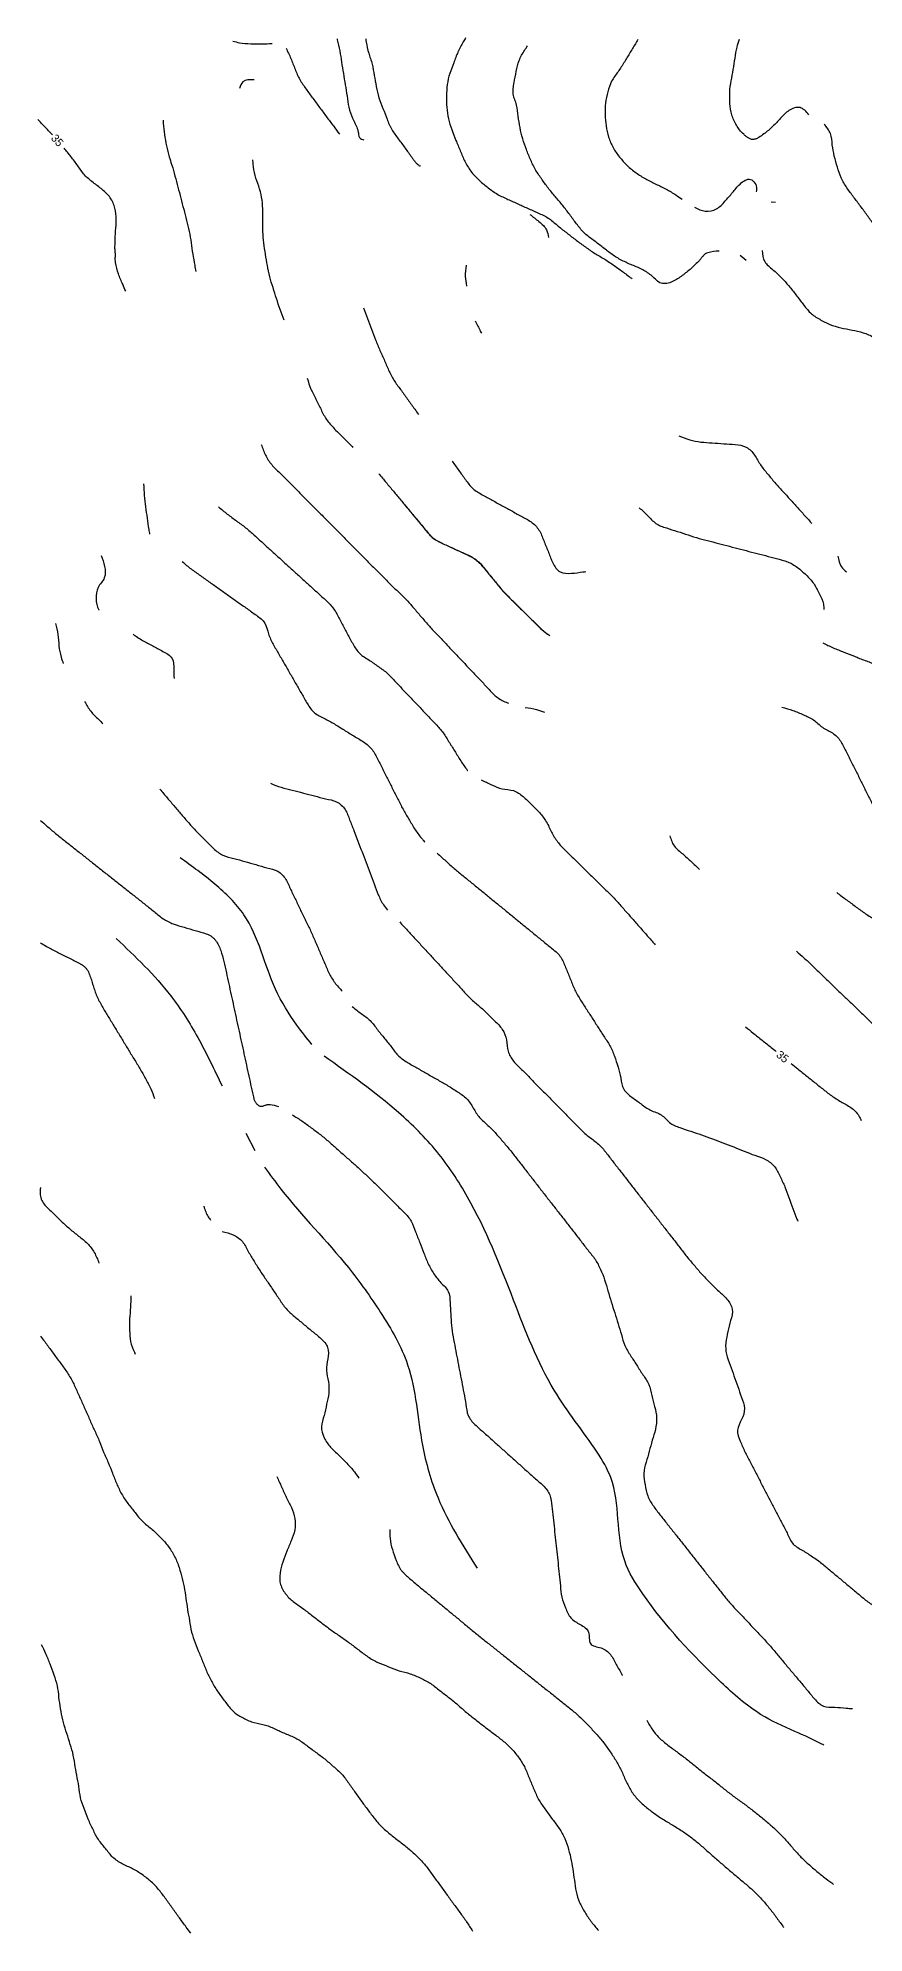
# Model space of a CAD drawing. Extents: x 366044 to 388405, y 4538112 to 4547939.
# Drawn here: x 366043.6 to 366188.1, y 4547606.9 to 4547938.5 of the extents above; entities that cross this region are included whole.
import ezdxf

# ---------------------------------------------------------------- set-up
doc = ezdxf.new("R2010")
doc.units = 0
for name, color, linetype in [('_DOSYADAN_EKLENDI', 7, 'Continuous'), ('Egri_1m', 7, 'Continuous'), ('NADI', 7, 'Continuous'), ('NKOT', 7, 'Continuous')]:
    doc.layers.add(name, color=color, linetype=linetype)

msp = doc.modelspace()

# ---------------------------------------------------------------- linework, layer by layer
at = {"layer": '_DOSYADAN_EKLENDI'}
msp.add_line((366080, 4547746.88), (366081.56, 4547743.85), dxfattribs=at)
for points in [[(366091.54, 4547762.35), (366088.91, 4547765.75), (366085.18, 4547772.03), (366079.64, 4547785.08), (366074.57, 4547790.42), (366068.49, 4547795.05)], [(366057.3, 4547780.94), (366066.83, 4547770.91), (366071.58, 4547763.58), (366075.81, 4547755.13)], [(366181.03, 4547639.81), (366180.72, 4547639.98), (366175.98, 4547642.2), (366170.01, 4547645.19), (366163.09, 4547650.79), (366149.38, 4547666.3), (366146.23, 4547672.03), (366143.8, 4547686.61), (366141.4, 4547691.04), (366133.91, 4547701.88), (366126.8, 4547717.66), (366118.75, 4547735.69), (366113.37, 4547743.65), (366106.7, 4547750.46), (366093.66, 4547760.32)], [(366083.23, 4547740.93), (366086.11, 4547737.07), (366097.9, 4547723.35), (366103.54, 4547715.49), (366108.26, 4547706.35), (366110.86, 4547692.3), (366113.58, 4547683.06), (366120.44, 4547670.74)]]:
    msp.add_spline(points, degree=3, dxfattribs=at)
at = {"layer": 'Egri_1m'}
for p, q in [((366171.86, 4547909.8), (366172.61, 4547909.72)), ((366167.45, 4547899.51), (366166.4, 4547900.39))]:
    msp.add_line(p, q, dxfattribs=at)
for points in [[(366077.71, 4547937.91), (366078.84, 4547937.64), (366080.83, 4547937.46), (366082.83, 4547937.45), (366084.55, 4547937.5)], [(366095.92, 4547938.32), (366095.96, 4547938.16), (366096.39, 4547936.21), (366096.71, 4547934.24), (366097.03, 4547932.26), (366097.35, 4547930.29), (366097.68, 4547928.31), (366097.99, 4547926.34), (366098.65, 4547924.45), (366099.46, 4547922.62), (366099.55, 4547922.38), (366099.6, 4547922.11), (366099.7, 4547921.54), (366099.86, 4547921.06), (366100.21, 4547920.77), (366100.63, 4547920.63)], [(366118.41, 4547938.48), (366117.99, 4547937.78), (366117.07, 4547936.01), (366116.33, 4547934.14), (366115.64, 4547932.27), (366115.2, 4547930.32), (366115.06, 4547928.32), (366115.12, 4547926.32), (366115.4, 4547924.34), (366115.98, 4547922.43), (366116.7, 4547920.56), (366117.48, 4547918.72), (366118.28, 4547916.89), (366119.31, 4547915.18), (366120.65, 4547913.69), (366122.18, 4547912.4), (366123.8, 4547911.23), (366125.59, 4547910.34), (366127.41, 4547909.51), (366129.24, 4547908.69), (366131.06, 4547907.87), (366132.85, 4547906.97), (366134.41, 4547905.72), (366135.97, 4547904.47), (366137.55, 4547903.25), (366139.16, 4547902.05), (366140.8, 4547900.91), (366142.52, 4547899.89), (366144.19, 4547898.79), (366145.82, 4547897.63), (366147.41, 4547896.42), (366147.51, 4547896.34)], [(366148.54, 4547938.22), (366148.23, 4547937.67), (366147.2, 4547935.96), (366146.17, 4547934.25), (366145.08, 4547932.57), (366143.95, 4547930.92), (366143.27, 4547929.04), (366142.86, 4547927.08), (366142.81, 4547925.08), (366142.99, 4547923.09), (366143.42, 4547921.14), (366144.2, 4547919.3), (366145.33, 4547917.64), (366146.67, 4547916.16), (366148.21, 4547914.89), (366149.9, 4547913.82), (366151.68, 4547912.91), (366153.47, 4547912.02), (366155.19, 4547911), (366156.28, 4547910.26)], [(366178.46, 4547925.04), (366176.89, 4547926.28), (366174.95, 4547925.77), (366173.49, 4547924.41), (366172.1, 4547922.97), (366170.57, 4547921.68), (366169.7, 4547921.08), (366169.26, 4547920.85), (366169.04, 4547920.77), (366168.82, 4547920.71), (366168.38, 4547920.73), (366167.93, 4547920.93), (366167.48, 4547921.25), (366167.04, 4547921.62), (366166.33, 4547922.37), (366165.8, 4547923.19), (366165.33, 4547924.08), (366164.98, 4547925.01), (366164.64, 4547926.99), (366164.61, 4547928.99), (366164.85, 4547930.97), (366165.23, 4547932.93), (366165.53, 4547934.91), (366165.89, 4547936.88), (366166.33, 4547938.28)], [(366087.01, 4547936.69), (366087.84, 4547934.87), (366088.59, 4547933.01), (366089.42, 4547931.19), (366090.52, 4547929.52), (366091.69, 4547927.91), (366092.88, 4547926.3), (366094.07, 4547924.69), (366095.28, 4547923.09), (366096.35, 4547921.61)], [(366162.75, 4547901.19), (366160.77, 4547900.89), (366160.33, 4547900.71), (366159.96, 4547900.36), (366159.63, 4547899.94), (366159.29, 4547899.55), (366158.58, 4547898.85), (366157.86, 4547898.15), (366156.29, 4547896.91), (366154.61, 4547895.84), (366152.62, 4547895.57), (366151.03, 4547896.78), (366149.38, 4547897.92), (366147.55, 4547898.73), (366145.73, 4547899.56), (366144.02, 4547900.6), (366142.43, 4547901.81), (366140.84, 4547903.02), (366139.27, 4547904.26), (366137.95, 4547905.76), (366136.76, 4547907.37), (366135.55, 4547908.96), (366134.27, 4547910.5), (366132.99, 4547912.03), (366131.81, 4547913.65), (366130.7, 4547915.31), (366129.8, 4547917.1), (366129.04, 4547918.95), (366128.4, 4547920.84), (366127.93, 4547922.79), (366127.6, 4547924.76), (366127.3, 4547926.74), (366127.17, 4547927.22), (366126.99, 4547927.69), (366126.82, 4547928.17), (366126.72, 4547928.65), (366126.74, 4547929.65), (366126.88, 4547930.65), (366127.27, 4547932.61), (366127.77, 4547934.54), (366128.72, 4547936.3), (366129.25, 4547937.09)], [(366081.42, 4547931.13), (366079.45, 4547930.82), (366078.84, 4547929.62)], [(366065.5, 4547924.06), (366065.69, 4547922.07), (366065.99, 4547920.09), (366066.43, 4547918.14), (366067.03, 4547916.23), (366067.58, 4547914.31), (366068.09, 4547912.37), (366068.6, 4547910.44), (366069.1, 4547908.5), (366069.59, 4547906.56), (366070.06, 4547904.62), (366070.4, 4547902.65), (366070.68, 4547900.67), (366071.03, 4547898.7), (366071.22, 4547897.61)], [(366231.21, 4547871.3), (366229.49, 4547872.32), (366227.86, 4547873.48), (366226.3, 4547874.73), (366224.74, 4547875.99), (366223.18, 4547877.23), (366221.59, 4547878.45), (366220.09, 4547879.77), (366218.53, 4547881.03), (366216.95, 4547882.25), (366215.37, 4547883.47), (366213.76, 4547884.66), (366212.14, 4547885.83), (366210.5, 4547886.97), (366208.89, 4547888.16), (366207.33, 4547889.42), (366205.82, 4547890.73), (366204.28, 4547892), (366202.89, 4547893.44), (366201.51, 4547894.89), (366200.12, 4547896.33), (366198.74, 4547897.77), (366197.33, 4547899.19), (366195.88, 4547900.58), (366194.43, 4547901.95), (366192.86, 4547903.19), (366191.3, 4547904.44), (366189.84, 4547905.81), (366188.65, 4547907.42), (366187.47, 4547909.03), (366186.27, 4547910.63), (366185.1, 4547912.25), (366184.11, 4547913.99), (366183.43, 4547915.87), (366182.89, 4547917.8), (366182.54, 4547919.77), (366182.22, 4547921.74), (366181.13, 4547923.38)], [(366086.69, 4547889.12), (366085.97, 4547890.98), (366085.33, 4547892.88), (366084.73, 4547894.79), (366084.15, 4547896.7), (366083.75, 4547898.66), (366083.41, 4547900.63), (366083.12, 4547902.61), (366082.95, 4547904.6), (366082.94, 4547906.6), (366082.93, 4547908.6), (366082.73, 4547910.59), (366082.23, 4547912.53), (366081.59, 4547914.43), (366081.27, 4547916.4), (366081.21, 4547917.13)], [(366158.44, 4547908.84), (366160.32, 4547908.17), (366162.28, 4547908.57), (366163.77, 4547909.91), (366165.09, 4547911.42), (366166.41, 4547912.92), (366168.23, 4547913.73), (366169.31, 4547912.05), (366169.22, 4547911.55)], [(366170.26, 4547901.28), (366170.72, 4547899.34), (366172.14, 4547897.93), (366173.6, 4547896.57), (366174.94, 4547895.08), (366176.19, 4547893.52), (366177.4, 4547891.93), (366178.7, 4547890.4), (366180.33, 4547889.25), (366182.12, 4547888.36), (366184.03, 4547887.77), (366185.99, 4547887.37), (366187.94, 4547886.91), (366189.76, 4547886.08), (366191.28, 4547884.78), (366192.2, 4547883.74)], [(366118.52, 4547898.72), (366118.35, 4547896.73), (366118.57, 4547895.07)], [(366100.57, 4547891.27), (366101.23, 4547889.38), (366101.94, 4547887.51), (366102.65, 4547885.64), (366103.43, 4547883.8), (366104.24, 4547881.97), (366105.05, 4547880.14), (366106.01, 4547878.39), (366107.18, 4547876.77), (366108.35, 4547875.14), (366109.51, 4547873.52), (366110.17, 4547872.6)], [(366120.09, 4547888.97), (366120.98, 4547887.18), (366121.16, 4547886.81)], [(366090.72, 4547878.94), (366091.36, 4547877.05), (366092.24, 4547875.25), (366093.12, 4547873.45), (366094.1, 4547871.71), (366095.39, 4547870.18), (366096.8, 4547868.76), (366098.2, 4547867.33), (366098.68, 4547866.85)], [(366082.67, 4547867.37), (366083.4, 4547865.5), (366084.49, 4547863.83), (366085.9, 4547862.41), (366087.31, 4547860.99), (366088.72, 4547859.57), (366090.12, 4547858.15), (366091.53, 4547856.73), (366092.94, 4547855.31), (366094.35, 4547853.89), (366095.76, 4547852.47), (366097.17, 4547851.05), (366098.57, 4547849.63), (366099.98, 4547848.21), (366101.39, 4547846.79), (366102.8, 4547845.37), (366104.21, 4547843.95), (366105.62, 4547842.52), (366107.09, 4547841.18), (366108.47, 4547839.73), (366109.78, 4547838.21), (366111.08, 4547836.69), (366112.4, 4547835.19), (366113.78, 4547833.74), (366115.15, 4547832.29), (366116.52, 4547830.83), (366117.9, 4547829.38), (366119.27, 4547827.92), (366120.64, 4547826.47), (366122.02, 4547825.02), (366123.39, 4547823.56), (366125.05, 4547822.45), (366125.93, 4547822.07)], [(366116.04, 4547864.44), (366117.21, 4547862.82), (366118.38, 4547861.2), (366119.66, 4547859.66), (366121.33, 4547858.56), (366123.08, 4547857.59), (366124.83, 4547856.62), (366126.58, 4547855.66), (366128.33, 4547854.69), (366130.05, 4547853.67), (366131.37, 4547852.16), (366132.15, 4547850.32), (366132.91, 4547848.47), (366133.67, 4547846.62), (366134.94, 4547845.08), (366136.92, 4547844.81), (366138.91, 4547845.05), (366139.44, 4547845.11)], [(366103.23, 4547862.24), (366104.51, 4547860.7), (366105.79, 4547859.16), (366107.07, 4547857.63), (366108.34, 4547856.09), (366109.62, 4547854.55), (366110.9, 4547853.01), (366112.18, 4547851.48), (366113.8, 4547850.3), (366115.62, 4547849.47), (366117.44, 4547848.63), (366119.25, 4547847.79), (366120.88, 4547846.62), (366122.15, 4547845.08), (366123.43, 4547843.54), (366124.7, 4547842), (366126.08, 4547840.55), (366127.5, 4547839.14), (366128.93, 4547837.74), (366130.35, 4547836.33), (366131.77, 4547834.93), (366133.13, 4547833.92)], [(366062.1, 4547860.44), (366062.21, 4547858.44), (366062.43, 4547856.46), (366062.7, 4547854.47), (366062.98, 4547852.49), (366063.14, 4547851.64)], [(366107.56, 4547857.03), (366108.84, 4547855.49), (366110.12, 4547853.95), (366111.4, 4547852.42), (366112.76, 4547850.94), (366114.51, 4547849.98), (366116.32, 4547849.14), (366118.14, 4547848.3), (366119.92, 4547847.38), (366121.38, 4547846.02), (366122.65, 4547844.48), (366123.93, 4547842.93), (366125.21, 4547841.4), (366126.64, 4547840), (366128.06, 4547838.59), (366129.48, 4547837.19), (366130.91, 4547835.78), (366132.39, 4547834.44), (366133.13, 4547833.92)], [(366148.77, 4547856.28), (366150.24, 4547854.92), (366151.69, 4547853.55), (366153.52, 4547852.74), (366155.43, 4547852.14), (366157.33, 4547851.53), (366159.24, 4547850.92), (366161.18, 4547850.42), (366163.11, 4547849.91), (366165.05, 4547849.41), (366166.98, 4547848.9), (366168.92, 4547848.4), (366170.85, 4547847.9), (366172.79, 4547847.39), (366174.7, 4547846.82), (366176.45, 4547845.84), (366177.95, 4547844.52), (366179.28, 4547843.03), (366180.26, 4547841.28), (366181, 4547839.43), (366181.03, 4547838.46)], [(366054.66, 4547847.93), (366055.27, 4547846.03), (366055.22, 4547844.03), (366054.14, 4547842.34), (366053.77, 4547840.38), (366054.24, 4547838.43), (366054.28, 4547838.36)], [(366068.86, 4547846.85), (366070.4, 4547845.58), (366072.03, 4547844.42), (366073.66, 4547843.26), (366075.29, 4547842.11), (366076.92, 4547840.95), (366078.55, 4547839.79), (366080.18, 4547838.63), (366081.81, 4547837.47), (366083.28, 4547836.11), (366083.93, 4547834.22), (366084.76, 4547832.4), (366085.75, 4547830.66), (366086.75, 4547828.93), (366087.75, 4547827.19), (366088.74, 4547825.46), (366089.74, 4547823.73), (366090.74, 4547821.99), (366091.98, 4547820.42), (366093.72, 4547819.43), (366095.46, 4547818.45), (366097.16, 4547817.4), (366098.86, 4547816.36), (366100.57, 4547815.31), (366102.06, 4547813.97), (366103.06, 4547812.24), (366103.96, 4547810.46), (366104.86, 4547808.67), (366105.76, 4547806.88), (366106.66, 4547805.1), (366107.58, 4547803.32), (366108.6, 4547801.6), (366109.63, 4547799.89), (366110.84, 4547798.29), (366111.29, 4547797.8)], [(366046.66, 4547836.06), (366047.11, 4547834.11), (366047.29, 4547832.12), (366047.67, 4547830.16), (366048.04, 4547829.01)], [(366060.24, 4547834.15), (366061.92, 4547833.07), (366063.68, 4547832.12), (366065.44, 4547831.16), (366067.05, 4547829.97), (366067.39, 4547828), (366067.41, 4547826.4)], [(366180.89, 4547832.67), (366182.68, 4547831.78), (366184.54, 4547831.04), (366186.4, 4547830.31), (366188.26, 4547829.57), (366190.08, 4547828.74), (366191.3, 4547827.15), (366192.29, 4547825.41), (366193.28, 4547823.67), (366194.27, 4547821.94), (366195.21, 4547820.17), (366196.07, 4547818.37), (366196.94, 4547816.56), (366197.8, 4547814.76), (366198.74, 4547813), (366200.21, 4547811.63), (366202.02, 4547810.8), (366203.85, 4547809.99), (366205.68, 4547809.18), (366207.51, 4547808.36), (366209.34, 4547807.55), (366211.17, 4547806.74), (366213, 4547805.93), (366214.82, 4547805.12), (366216.65, 4547804.31), (366218.4, 4547803.33), (366219.47, 4547801.64), (366219.81, 4547800.48)], [(366051.78, 4547822.36), (366052.85, 4547820.68), (366054.24, 4547819.24), (366054.98, 4547818.48)], [(366128.83, 4547821.35), (366130.8, 4547820.98), (366132.19, 4547820.51)], [(366173.71, 4547821.39), (366175.63, 4547820.82), (366177.48, 4547820.06), (366179.26, 4547819.16), (366180.8, 4547817.88), (366182.55, 4547816.9), (366183.96, 4547815.48), (366184.91, 4547813.73), (366185.8, 4547811.94), (366186.7, 4547810.15), (366187.59, 4547808.36), (366188.48, 4547806.57), (366189.37, 4547804.78), (366189.53, 4547804.46)], [(366084.29, 4547808.07), (366086.16, 4547807.37), (366088.1, 4547806.87), (366090.04, 4547806.37), (366091.97, 4547805.87), (366093.91, 4547805.37), (366095.84, 4547804.83), (366097.33, 4547803.5), (366098.13, 4547801.67), (366098.87, 4547799.81), (366099.58, 4547797.94), (366100.29, 4547796.07), (366101, 4547794.2), (366101.71, 4547792.33), (366102.41, 4547790.46), (366103.12, 4547788.59), (366104.04, 4547786.81), (366104.76, 4547785.87)], [(366064.95, 4547807.04), (366066.24, 4547805.51), (366067.54, 4547803.98), (366068.83, 4547802.46), (366070.15, 4547800.95), (366071.5, 4547799.48), (366072.91, 4547798.06), (366074.33, 4547796.66), (366075.96, 4547795.49), (366077.88, 4547794.94), (366079.8, 4547794.39), (366081.73, 4547793.84), (366083.65, 4547793.29), (366085.56, 4547792.69), (366086.96, 4547791.26), (366087.83, 4547789.46), (366088.7, 4547787.66), (366089.56, 4547785.85), (366090.43, 4547784.05), (366091.3, 4547782.25), (366092.11, 4547780.42), (366092.9, 4547778.58), (366093.7, 4547776.75), (366094.49, 4547774.92), (366095.53, 4547773.2), (366096.84, 4547771.71)], [(366044.05, 4547801.56), (366045.18, 4547800.6), (366046.7, 4547799.3), (366048.26, 4547798.05), (366049.83, 4547796.81), (366051.4, 4547795.56), (366052.97, 4547794.32), (366054.53, 4547793.08), (366056.1, 4547791.84), (366057.67, 4547790.6), (366059.24, 4547789.36), (366060.81, 4547788.11), (366062.37, 4547786.87), (366063.94, 4547785.63), (366065.51, 4547784.39), (366067.29, 4547783.47), (366069.2, 4547782.9), (366071.12, 4547782.32), (366073.04, 4547781.75), (366073.5, 4547781.57), (366073.93, 4547781.31), (366074.32, 4547780.99), (366074.67, 4547780.6), (366075.21, 4547779.74), (366075.58, 4547778.82), (366076.14, 4547776.9), (366076.57, 4547774.94), (366076.99, 4547772.99), (366077.41, 4547771.03), (366077.84, 4547769.08), (366078.26, 4547767.12), (366078.69, 4547765.17), (366079.11, 4547763.22), (366079.54, 4547761.26), (366079.96, 4547759.31), (366080.39, 4547757.35), (366080.81, 4547755.4), (366081.24, 4547753.44), (366081.36, 4547752.96), (366081.54, 4547752.49), (366081.81, 4547752.06), (366081.99, 4547751.87), (366082.1, 4547751.78), (366082.21, 4547751.7), (366082.7, 4547751.57), (366083.2, 4547751.69), (366083.71, 4547751.87), (366084.2, 4547751.89), (366085.66, 4547751.52)], [(366154.11, 4547798.91), (366154.92, 4547797.08), (366156.38, 4547795.72), (366157.86, 4547794.37), (366159.33, 4547793.01)], [(366113.45, 4547795.83), (366114.93, 4547794.49), (366116.42, 4547793.16), (366117.97, 4547791.89), (366119.52, 4547790.62), (366121.07, 4547789.36), (366122.61, 4547788.09), (366124.16, 4547786.82), (366125.71, 4547785.55), (366127.26, 4547784.29), (366128.8, 4547783.02), (366130.35, 4547781.75), (366131.9, 4547780.49), (366133.45, 4547779.22), (366134.9, 4547777.85), (366135.81, 4547776.07), (366136.57, 4547774.21), (366137.32, 4547772.36), (366138.24, 4547770.59), (366139.32, 4547768.9), (366140.4, 4547767.22), (366141.48, 4547765.54), (366142.56, 4547763.85), (366143.64, 4547762.17), (366144.44, 4547760.34), (366145.06, 4547758.43), (366145.53, 4547756.49), (366146.07, 4547754.56), (366147.49, 4547753.15), (366149.1, 4547751.97), (366150.77, 4547750.87), (366152.61, 4547750.07), (366154.09, 4547748.73), (366155.88, 4547747.84), (366157.78, 4547747.2), (366159.67, 4547746.57), (366161.56, 4547745.9), (366163.42, 4547745.17), (366165.29, 4547744.45), (366167.15, 4547743.72), (366169.01, 4547742.99), (366170.88, 4547742.27), (366172.44, 4547741.02), (366173.42, 4547739.28), (366174.25, 4547737.46), (366174.95, 4547735.59), (366175.66, 4547733.71), (366176.36, 4547731.84), (366176.49, 4547731.5)], [(366183.32, 4547788.95), (366184.93, 4547787.76), (366186.54, 4547786.57), (366188.15, 4547785.39), (366189.85, 4547784.33), (366191.57, 4547783.32), (366193.35, 4547782.39), (366195.1, 4547781.44), (366196.57, 4547780.08), (366197.9, 4547778.59), (366199.62, 4547777.56), (366201.42, 4547776.68), (366202.31, 4547776.25)], [(366106.88, 4547783.82), (366108.23, 4547782.35), (366109.59, 4547780.88), (366110.94, 4547779.41), (366112.3, 4547777.94), (366113.66, 4547776.47), (366115.01, 4547775), (366116.37, 4547773.53), (366117.72, 4547772.06), (366119.09, 4547770.6), (366120.58, 4547769.26), (366122.07, 4547767.92), (366123.48, 4547766.5), (366124.83, 4547765.03), (366125.56, 4547763.17), (366125.84, 4547761.19), (366126.81, 4547759.44), (366128.21, 4547758.01), (366129.61, 4547756.59), (366131.01, 4547755.16), (366132.41, 4547753.73), (366133.82, 4547752.31), (366135.22, 4547750.88), (366136.62, 4547749.45), (366138.02, 4547748.03), (366139.47, 4547746.64), (366141.05, 4547745.43), (366142.5, 4547744.05), (366143.73, 4547742.47), (366144.96, 4547740.89), (366146.19, 4547739.31), (366147.41, 4547737.73), (366148.64, 4547736.15), (366149.87, 4547734.57), (366151.1, 4547733), (366152.33, 4547731.42), (366153.55, 4547729.84), (366154.78, 4547728.26), (366156.01, 4547726.68), (366157.24, 4547725.1), (366158.53, 4547723.58), (366159.84, 4547722.07), (366161.25, 4547720.64), (366162.67, 4547719.24), (366164.1, 4547717.84), (366165.04, 4547716.07), (366164.76, 4547714.09), (366164.28, 4547712.15), (366163.92, 4547710.19), (366164.02, 4547708.19), (366164.68, 4547706.3), (366165.34, 4547704.42), (366166.01, 4547702.53), (366166.67, 4547700.64), (366167.18, 4547698.71), (366166.68, 4547696.77), (366165.97, 4547694.9), (366166.45, 4547692.96), (366167.25, 4547691.13), (366168.17, 4547689.35), (366169.09, 4547687.57), (366170.01, 4547685.8), (366170.93, 4547684.02), (366171.85, 4547682.25), (366172.77, 4547680.47), (366173.69, 4547678.69), (366174.62, 4547676.92), (366175.55, 4547675.15), (366177.16, 4547673.97), (366178.86, 4547672.91), (366180.5, 4547671.76), (366182.03, 4547670.48), (366183.57, 4547669.2), (366185.1, 4547667.91), (366186.64, 4547666.63), (366188.17, 4547665.35), (366189.77, 4547664.14), (366191.38, 4547662.96), (366193.28, 4547662.34), (366194.79, 4547663.66), (366196.16, 4547665.12), (366197.52, 4547666.58), (366199.18, 4547667.7), (366201.14, 4547668.12), (366203.07, 4547668.39)], [(366176.26, 4547778.73), (366177.58, 4547777.56), (366179.02, 4547776.18), (366180.46, 4547774.79), (366181.91, 4547773.4), (366183.35, 4547772.02), (366184.79, 4547770.63), (366186.23, 4547769.24), (366187.67, 4547767.86), (366189.11, 4547766.47), (366190.55, 4547765.08), (366191.99, 4547763.7), (366193.44, 4547762.31), (366194.08, 4547761.69)], [(366098.58, 4547769.01), (366100.15, 4547767.78), (366101.73, 4547766.55), (366102.98, 4547764.99), (366104.24, 4547763.43), (366105.49, 4547761.87), (366106.75, 4547760.32), (366108.38, 4547759.16), (366110.11, 4547758.16), (366111.85, 4547757.16), (366113.58, 4547756.17), (366115.32, 4547755.17), (366117, 4547754.09), (366118.6, 4547752.89), (366119.75, 4547751.25), (366120.86, 4547749.59), (366122.32, 4547748.22), (366123.72, 4547746.79), (366125.03, 4547745.28), (366126.31, 4547743.75), (366127.54, 4547742.17), (366128.77, 4547740.59), (366130, 4547739.01), (366131.22, 4547737.43), (366132.45, 4547735.85), (366133.68, 4547734.27), (366134.91, 4547732.7), (366136.14, 4547731.12), (366137.37, 4547729.54), (366138.59, 4547727.96), (366139.82, 4547726.38), (366141.05, 4547724.8), (366142, 4547723.04), (366142.72, 4547721.18), (366143.31, 4547719.27), (366143.89, 4547717.35), (366144.48, 4547715.44), (366145.07, 4547713.53), (366145.65, 4547711.62), (366146.27, 4547709.72), (366147.25, 4547707.97), (366148.33, 4547706.29), (366149.41, 4547704.6), (366150.45, 4547702.9), (366150.96, 4547700.96), (366151.47, 4547699.03), (366151.81, 4547697.06), (366151.6, 4547695.07), (366151.06, 4547693.14), (366150.52, 4547691.21), (366149.98, 4547689.29), (366149.56, 4547687.33), (366149.8, 4547685.35), (366150.27, 4547683.4), (366151.24, 4547681.65), (366152.44, 4547680.06), (366153.68, 4547678.49), (366154.92, 4547676.92), (366156.16, 4547675.35), (366157.4, 4547673.78), (366158.64, 4547672.21), (366159.88, 4547670.64), (366161.12, 4547669.07), (366162.36, 4547667.5), (366163.6, 4547665.93), (366164.89, 4547664.4), (366166.26, 4547662.95), (366167.63, 4547661.49), (366169, 4547660.03), (366170.37, 4547658.57), (366171.72, 4547657.1), (366173.01, 4547655.57), (366174.29, 4547654.03), (366175.57, 4547652.5), (366176.86, 4547650.97), (366178.14, 4547649.43), (366179.43, 4547647.9), (366180.99, 4547646.65), (366182.98, 4547646.44), (366184.97, 4547646.28), (366186.06, 4547646.2)], [(366088.1, 4547750.07), (366089.79, 4547749), (366091.4, 4547747.81), (366093.01, 4547746.62), (366094.54, 4547745.34), (366096.04, 4547744.01), (366097.53, 4547742.68), (366099.03, 4547741.36), (366100.51, 4547740.01), (366101.96, 4547738.63), (366103.41, 4547737.25), (366104.83, 4547735.84), (366106.23, 4547734.42), (366107.64, 4547733), (366108.91, 4547731.45), (366109.65, 4547729.6), (366110.39, 4547727.74), (366111.12, 4547725.88), (366111.86, 4547724.02), (366112.85, 4547722.28), (366114.09, 4547720.71), (366115.38, 4547719.19), (366115.69, 4547717.21), (366115.81, 4547715.21), (366115.93, 4547713.22), (366116.22, 4547711.24), (366116.59, 4547709.27), (366116.97, 4547707.31), (366117.34, 4547705.34), (366117.72, 4547703.38), (366118.09, 4547701.41), (366118.47, 4547699.45), (366118.84, 4547697.48), (366120.05, 4547695.89), (366121.54, 4547694.55), (366123.03, 4547693.22), (366124.51, 4547691.88), (366126, 4547690.55), (366127.49, 4547689.21), (366128.98, 4547687.88), (366130.47, 4547686.54), (366131.96, 4547685.21), (366133.12, 4547683.58), (366133.51, 4547681.62), (366133.72, 4547679.63), (366133.93, 4547677.64), (366134.14, 4547675.65), (366134.36, 4547673.66), (366134.57, 4547671.67), (366134.78, 4547669.69), (366134.99, 4547667.7), (366135.23, 4547665.71), (366135.87, 4547663.81), (366136.82, 4547662.06), (366138.46, 4547660.9), (366139.92, 4547659.54), (366140.24, 4547657.57), (366142.09, 4547656.81), (366143.73, 4547655.65), (366144.75, 4547653.93), (366145.72, 4547652.18), (366145.81, 4547652.01)], [(366044.04, 4547737.39), (366044.01, 4547736.74), (366044.02, 4547736.09), (366044.11, 4547735.59), (366044.27, 4547735.11), (366044.84, 4547734.27), (366046.26, 4547732.87), (366047.69, 4547731.47), (366049.18, 4547730.13), (366050.73, 4547728.86), (366052.26, 4547727.57), (366053.47, 4547725.98), (366054.28, 4547724.15), (366054.29, 4547724.12)], [(366059.86, 4547718.4), (366059.79, 4547716.4), (366059.65, 4547714.41), (366059.65, 4547712.41), (366059.8, 4547710.41), (366060.48, 4547708.53), (366060.61, 4547708.22)], [(366044.06, 4547711.38), (366044.79, 4547710.4), (366045.96, 4547708.79), (366047.15, 4547707.18), (366048.33, 4547705.56), (366049.41, 4547703.87), (366050.29, 4547702.08), (366051.11, 4547700.25), (366051.92, 4547698.43), (366052.73, 4547696.6), (366053.55, 4547694.77), (366054.38, 4547692.95), (366055.09, 4547691.08), (366055.9, 4547689.25), (366056.64, 4547687.4), (366057.39, 4547685.54), (366058.25, 4547683.74), (366059.36, 4547682.07), (366060.59, 4547680.5), (366061.88, 4547678.96), (366063.42, 4547677.69), (366064.88, 4547676.32), (366066.22, 4547674.84), (366067.32, 4547673.16), (366068.14, 4547671.34), (366068.73, 4547669.43), (366069.18, 4547667.48), (366069.49, 4547665.51), (366069.77, 4547663.53), (366070.12, 4547661.56), (366070.49, 4547659.59), (366071.12, 4547657.69), (366071.85, 4547655.83), (366072.61, 4547653.98), (366073.38, 4547652.13), (366074.31, 4547650.36), (366075.4, 4547648.68), (366076.6, 4547647.08), (366077.92, 4547645.58), (366079.6, 4547644.5), (366081.45, 4547643.74), (366083.4, 4547643.31), (366085.26, 4547642.55), (366087.09, 4547641.75), (366088.91, 4547640.92), (366090.56, 4547639.79), (366092.16, 4547638.59), (366093.76, 4547637.39), (366095.27, 4547636.09), (366096.75, 4547634.73), (366097.96, 4547633.14), (366099.12, 4547631.51), (366100.27, 4547629.88), (366101.47, 4547628.28), (366102.68, 4547626.69), (366104.06, 4547625.23), (366105.58, 4547623.93), (366107.16, 4547622.71), (366108.71, 4547621.45), (366110.16, 4547620.07), (366111.52, 4547618.61), (366112.69, 4547616.98), (366113.88, 4547615.38), (366115.06, 4547613.76), (366116.23, 4547612.14), (366117.41, 4547610.52), (366118.56, 4547608.89), (366119.63, 4547607.26)], [(366085.39, 4547686.8), (366086.22, 4547684.98), (366087.05, 4547683.16), (366087.94, 4547681.37), (366088.52, 4547679.45), (366088.54, 4547677.45), (366087.9, 4547675.56), (366087.13, 4547673.71), (366086.43, 4547671.84), (366085.95, 4547669.9), (366086.05, 4547667.9), (366087.01, 4547666.15), (366088.46, 4547664.77), (366090.09, 4547663.61), (366091.68, 4547662.39), (366093.26, 4547661.17), (366094.86, 4547659.97), (366096.5, 4547658.82), (366098.13, 4547657.66), (366099.72, 4547656.45), (366101.33, 4547655.26), (366103.07, 4547654.27), (366104.92, 4547653.53), (366106.8, 4547652.83), (366108.72, 4547652.28), (366110.57, 4547651.52), (366112.32, 4547650.56), (366113.91, 4547649.34), (366115.5, 4547648.13), (366117.04, 4547646.85), (366118.55, 4547645.54), (366120.11, 4547644.29), (366121.69, 4547643.06), (366123.28, 4547641.85), (366124.86, 4547640.62), (366126.34, 4547639.28), (366127.61, 4547637.73), (366128.68, 4547636.04), (366129.47, 4547634.2), (366130.24, 4547632.36), (366131.05, 4547630.53), (366132.14, 4547628.85), (366133.3, 4547627.22), (366134.5, 4547625.62), (366135.55, 4547623.92), (366136.27, 4547622.05), (366136.78, 4547620.12), (366137.14, 4547618.15), (366137.43, 4547616.17), (366137.74, 4547614.2), (366138.35, 4547612.29), (366139.29, 4547610.53), (366140.42, 4547608.88), (366141.65, 4547607.35)], [(366070.33, 4547606.92), (366069.54, 4547607.97), (366068.37, 4547609.59), (366067.2, 4547611.21), (366066.03, 4547612.84), (366064.82, 4547614.42), (366063.44, 4547615.88), (366061.87, 4547617.12), (366060.17, 4547618.17), (366058.37, 4547619.03), (366056.72, 4547620.17), (366055.44, 4547621.7), (366054.2, 4547623.27), (366053.25, 4547625.03), (366052.4, 4547626.84), (366051.67, 4547628.7), (366051.07, 4547630.61), (366050.76, 4547632.59), (366050.4, 4547634.56), (366050.06, 4547636.53), (366049.69, 4547638.49), (366049.12, 4547640.41), (366048.51, 4547642.32), (366047.96, 4547644.24), (366047.57, 4547646.2), (366047.29, 4547648.18), (366047.03, 4547650.16), (366046.43, 4547652.07), (366045.75, 4547653.95), (366044.99, 4547655.8), (366044.26, 4547657.35)], [(366150.11, 4547644.15), (366151.13, 4547642.43), (366152.45, 4547640.93), (366153.99, 4547639.65), (366155.6, 4547638.46), (366157.19, 4547637.25), (366158.75, 4547636), (366160.31, 4547634.75), (366161.9, 4547633.54), (366163.45, 4547632.28), (366165.03, 4547631.05), (366166.64, 4547629.86), (366168.25, 4547628.68), (366169.83, 4547627.44), (366171.36, 4547626.16), (366172.84, 4547624.81), (366174.24, 4547623.39), (366175.56, 4547621.88), (366176.89, 4547620.39), (366178.34, 4547619.01), (366179.86, 4547617.71), (366181.42, 4547616.46), (366182.77, 4547615.44)]]:
    msp.add_spline(points, degree=3, dxfattribs=at)
at = {"layer": 'NADI'}
for q in [(366057.1, 4547902.72), (366057.11, 4547900.12)]:
    msp.add_line((366057.08, 4547901.56), q, dxfattribs=at)
for points in [[(366100.93, 4547938.29), (366101.02, 4547937.76), (366101.46, 4547935.81), (366101.6, 4547935.33), (366101.76, 4547934.86), (366101.92, 4547934.38), (366102.05, 4547933.9), (366102.43, 4547931.93), (366102.78, 4547929.96), (366103.24, 4547928.02), (366103.96, 4547926.15), (366104.66, 4547924.28), (366105.04, 4547923.35), (366105.26, 4547922.9), (366105.5, 4547922.46), (366106.04, 4547921.62), (366106.63, 4547920.81), (366107.83, 4547919.21), (366108.99, 4547917.59), (366109.29, 4547917.17), (366109.6, 4547916.77), (366109.95, 4547916.41), (366110.36, 4547916.12), (366110.52, 4547916.03)], [(366046.14, 4547921.52), (366045.46, 4547922.25), (366044.08, 4547923.71), (366043.61, 4547924.19)], [(366057.1, 4547902.72), (366057.2, 4547904.72), (366057.31, 4547906.71), (366057.07, 4547908.7), (366056.25, 4547910.52), (366054.84, 4547911.95), (366053.26, 4547913.18), (366051.77, 4547914.5), (366050.57, 4547916.11), (366049.38, 4547917.72), (366048.18, 4547919.21)], [(366129.66, 4547907.59), (366131.23, 4547906.36), (366132.58, 4547904.88), (366132.88, 4547903.57)], [(366058.97, 4547894.19), (366058.44, 4547895.37), (366057.68, 4547897.22), (366057.19, 4547899.16), (366057.11, 4547900.12)], [(366155.72, 4547868.88), (366157.6, 4547868.19), (366159.55, 4547867.78), (366161.55, 4547867.63), (366163.54, 4547867.48), (366165.54, 4547867.34), (366167.49, 4547866.88), (366168.93, 4547865.5), (366169.98, 4547863.8), (366171.21, 4547862.22), (366172.49, 4547860.68), (366173.83, 4547859.2), (366175.18, 4547857.72), (366176.52, 4547856.24), (366177.86, 4547854.75), (366178.97, 4547853.54)], [(366075.18, 4547856.44), (366076.73, 4547855.18), (366078.34, 4547853.98), (366079.94, 4547852.79), (366081.45, 4547851.47), (366082.93, 4547850.13), (366084.41, 4547848.78), (366085.89, 4547847.44), (366087.37, 4547846.09), (366088.85, 4547844.75), (366090.33, 4547843.4), (366091.81, 4547842.06), (366093.29, 4547840.71), (366094.74, 4547839.34), (366095.89, 4547837.7), (366096.83, 4547835.94), (366097.77, 4547834.17), (366098.72, 4547832.41), (366099.88, 4547830.78), (366101.52, 4547829.64), (366103.16, 4547828.5), (366104.76, 4547827.29), (366106.14, 4547825.84), (366107.51, 4547824.39), (366108.89, 4547822.94), (366110.27, 4547821.49), (366111.64, 4547820.04), (366113.02, 4547818.59), (366114.34, 4547817.08), (366115.44, 4547815.41), (366116.5, 4547813.71), (366117.55, 4547812.01), (366118.7, 4547810.38), (366118.77, 4547810.29)], [(366183.5, 4547847.83), (366184.15, 4547845.94), (366185.04, 4547845.05)], [(366121.13, 4547808.67), (366122.94, 4547807.82), (366124.8, 4547807.1), (366126.78, 4547806.79), (366128.48, 4547805.74), (366129.91, 4547804.34), (366131.34, 4547802.94), (366132.52, 4547801.33), (366133.44, 4547799.55), (366134.48, 4547797.85), (366135.82, 4547796.36), (366137.25, 4547794.96), (366138.67, 4547793.56), (366140.1, 4547792.16), (366141.53, 4547790.76), (366142.96, 4547789.35), (366144.38, 4547787.95), (366145.73, 4547786.47), (366147.05, 4547784.97), (366148.37, 4547783.47), (366149.69, 4547781.97), (366151.01, 4547780.46), (366151.58, 4547779.82)], [(366044.03, 4547780.18), (366045.03, 4547779.6), (366046.79, 4547778.65), (366048.58, 4547777.74), (366050.36, 4547776.84), (366050.8, 4547776.61), (366051.24, 4547776.36), (366051.65, 4547776.08), (366051.84, 4547775.91), (366052.02, 4547775.72), (366052.54, 4547774.86), (366052.87, 4547773.91), (366053.03, 4547773.44), (366053.17, 4547772.96), (366053.32, 4547772.48), (366053.48, 4547772.01), (366054.23, 4547770.16), (366054.47, 4547769.71), (366054.71, 4547769.27), (366055.21, 4547768.41), (366056.25, 4547766.7), (366057.29, 4547764.99), (366058.33, 4547763.28), (366059.37, 4547761.57), (366060.4, 4547759.86), (366061.44, 4547758.16), (366062.43, 4547756.41), (366063.36, 4547754.65), (366063.99, 4547752.94)], [(366167.34, 4547765.48), (366168.72, 4547764.37), (366170.28, 4547763.12), (366171.84, 4547761.87), (366172.75, 4547761.14)], [(366175.35, 4547759.04), (366176.51, 4547758.11), (366178.07, 4547756.86), (366179.63, 4547755.6), (366181.19, 4547754.35), (366182.8, 4547753.16), (366184.5, 4547752.11), (366186.19, 4547751.05), (366187.42, 4547749.47), (366187.58, 4547749.1)], [(366072.63, 4547734.07), (366073.41, 4547732.22), (366073.82, 4547731.65)], [(366075.84, 4547729.66), (366077.75, 4547729.07), (366079.37, 4547727.9), (366080.4, 4547726.18), (366081.42, 4547724.46), (366082.48, 4547722.76), (366083.6, 4547721.11), (366084.72, 4547719.45), (366085.84, 4547717.8), (366087.01, 4547716.17), (366088.47, 4547714.8), (366090.01, 4547713.52), (366091.54, 4547712.24), (366093.08, 4547710.96), (366094.28, 4547709.36), (366094.29, 4547707.36), (366094.09, 4547705.37), (366094.41, 4547703.39), (366094.47, 4547701.39), (366094.1, 4547699.43), (366093.65, 4547697.48), (366093.2, 4547695.53), (366093.67, 4547693.58), (366094.8, 4547691.93), (366096.22, 4547690.52), (366097.63, 4547689.11), (366098.96, 4547687.61), (366099.72, 4547686.53)], [(366105.16, 4547677.53), (366105.2, 4547675.98), (366105.61, 4547674.02), (366106.27, 4547672.13), (366107.18, 4547670.36), (366107.52, 4547669.98), (366107.87, 4547669.62), (366108.62, 4547668.96), (366110.14, 4547667.67), (366111.69, 4547666.4), (366113.23, 4547665.12), (366114.77, 4547663.85), (366116.31, 4547662.57), (366117.85, 4547661.29), (366119.39, 4547660.02), (366120.94, 4547658.76), (366122.5, 4547657.51), (366124.07, 4547656.26), (366125.63, 4547655.02), (366127.2, 4547653.77), (366128.76, 4547652.52), (366130.32, 4547651.28), (366131.89, 4547650.03), (366133.46, 4547648.79), (366135.02, 4547647.54), (366136.58, 4547646.29), (366138.11, 4547645), (366139.53, 4547643.6), (366140.91, 4547642.14), (366142.23, 4547640.64), (366143.42, 4547639.04), (366144.52, 4547637.37), (366145.52, 4547635.63), (366146.32, 4547633.8), (366147.24, 4547632.02), (366148.42, 4547630.41), (366149.88, 4547629.04), (366151.46, 4547627.82), (366153.13, 4547626.71), (366154.84, 4547625.67), (366156.53, 4547624.62), (366158.15, 4547623.44), (366159.68, 4547622.15), (366161.18, 4547620.83), (366162.69, 4547619.51), (366164.2, 4547618.2), (366165.72, 4547616.91), (366167.26, 4547615.62), (366168.76, 4547614.3), (366170.17, 4547612.88), (366171.46, 4547611.36), (366172.69, 4547609.78), (366173.87, 4547608.16), (366174.05, 4547607.93)]]:
    msp.add_spline(points, degree=3, dxfattribs=at)

# ---------------------------------------------------------------- texts
at = {"layer": 'NKOT'}
for rotation, p in [(311.5106, (366045.79, 4547920.87)), (321.2147, (366172.61, 4547760.35))]:
    msp.add_text('35', height=1.4, rotation=rotation, dxfattribs=at).set_placement(p)

doc.saveas('drawing.dxf')
